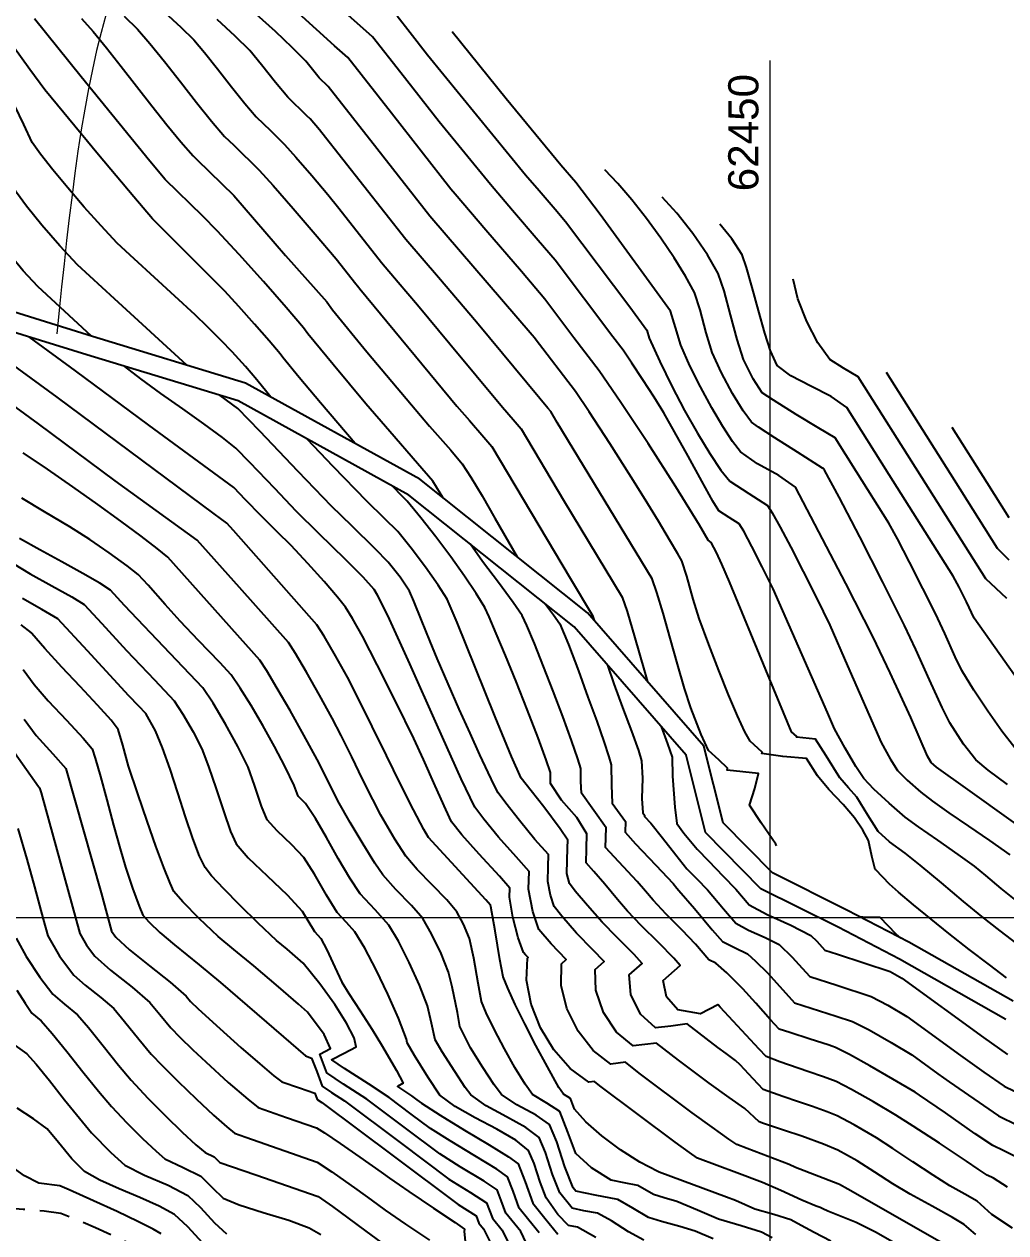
# Model space of a CAD drawing. Extents: x 62300 to 62842, y 108162 to 108784.
# Drawn here: x 62419.1 to 62459.8, y 108686.9 to 108737 of the extents above; entities that cross this region are included whole.
import ezdxf
from ezdxf.enums import TextEntityAlignment as Align

# ---------------------------------------------------------------- set-up
doc = ezdxf.new("R2010")
doc.units = 0
doc.header["$LTSCALE"] = 1.000002
doc.header["$MEASUREMENT"] = 0
doc.linetypes.add('TRATTEGGIATA2', pattern=[0.375, 0.25, -0.125])
for name, color, linetype in [('coordinate', 2, 'Continuous'), ('curve livello 1m', 2, 'Continuous'), ('curve livello 5m', 7, 'Continuous'), ('LIN018CO', 6, 'Continuous'), ('Strade', 7, 'Continuous')]:
    doc.layers.add(name, color=color, linetype=linetype)
doc.styles.add('ARIAL', font='arial.ttf')

msp = doc.modelspace()

# ---------------------------------------------------------------- linework, layer by layer
at = {"layer": 'coordinate', "linetype": 'Continuous', "lineweight": 0}
for p, q in [((62450, 108735.452), (62450, 108403.974)), ((62300, 108700), (62492.122, 108700))]:
    msp.add_line(p, q, dxfattribs=at)
at = {"layer": 'curve livello 1m', "color": 152, "linetype": 'TRATTEGGIATA2', "ltscale": 5, "flags": 128}
msp.add_lwpolyline([(62449.409, 108663.703), (62444.734, 108667.217), (62444.734, 108667.217), (62443.954, 108667.783), (62443.429, 108668.028), (62442.969, 108668.248), (62442.969, 108668.248), (62442.47, 108668.783), (62441.977, 108669.175), (62441.124, 108669.816), (62440.102, 108670.575), (62439.103, 108671.321), (62438.32, 108671.922), (62438.32, 108671.922), (62437.534, 108672.562), (62437.08, 108672.956), (62437.08, 108672.956), (62436.692, 108673.419), (62436.139, 108674.141), (62435.492, 108675.027), (62434.819, 108675.983), (62434.191, 108676.913), (62434.191, 108676.913), (62434.183, 108676.926), (62434.135, 108676.968), (62433.554, 108677.536), (62432.857, 108678.242), (62432.184, 108678.923), (62431.677, 108679.412), (62431.677, 108679.412), (62430.841, 108680.147), (62429.964, 108680.89), (62429.133, 108681.568), (62428.437, 108682.108), (62427.967, 108682.438), (62427.967, 108682.438), (62427.85, 108682.49), (62427.362, 108682.981), (62426.953, 108683.405), (62426.568, 108683.805), (62426.568, 108683.805), (62425.763, 108684.619), (62425.037, 108685.346), (62424.499, 108685.878), (62424.256, 108686.107), (62424.256, 108686.107), (62423.838, 108686.33), (62423.033, 108686.718), (62422.083, 108687.153), (62422.083, 108687.153), (62421.201, 108687.532), (62420.659, 108687.741), (62420.659, 108687.741), (62419.96, 108687.849), (62419.097, 108687.916), (62418.267, 108687.984), (62417.665, 108688.094), (62417.665, 108688.094), (62417.563, 108688.156), (62417.547, 108688.17), (62417.258, 108688.62), (62416.882, 108689.325), (62416.442, 108690.213), (62415.962, 108691.213), (62415.465, 108692.25), (62414.976, 108693.254), (62414.519, 108694.151), (62414.116, 108694.869), (62414.116, 108694.869), (62413.888, 108695.19), (62413.731, 108695.42), (62413.447, 108696.014), (62412.957, 108697.086), (62412.957, 108697.086), (62412.542, 108698.014), (62412.149, 108698.906), (62411.838, 108699.625), (62411.669, 108700.032), (62411.669, 108700.032), (62411.493, 108700.551), (62411.338, 108701.075), (62411.338, 108701.075), (62411.14, 108702.019), (62410.936, 108703.116), (62410.783, 108703.767), (62410.783, 108703.767), (62410.46, 108704.208), (62409.848, 108704.939), (62409.171, 108705.744), (62408.647, 108706.405), (62408.195, 108707.116), (62407.772, 108707.467), (62406.911, 108708.146), (62405.935, 108708.914), (62405.164, 108709.532), (62404.859, 108709.794), (62404.558, 108710.033), (62403.965, 108710.163), (62402.733, 108710.397), (62401.329, 108710.662), (62400.217, 108710.883), (62399.534, 108711.046), (62399.508, 108711.064), (62399.419, 108711.135), (62398.941, 108711.7), (62398.366, 108712.469), (62397.791, 108713.304), (62397.315, 108714.068), (62396.999, 108714.708), (62396.588, 108715.641), (62396.135, 108716.7), (62395.69, 108717.718), (62395.307, 108718.531), (62394.833, 108719.384), (62394.335, 108720.199), (62394, 108720.666), (62393.527, 108721.291), (62392.891, 108722.096), (62392.334, 108722.781), (62392.022, 108723.139), (62391.403, 108723.624), (62390.228, 108724.482), (62388.787, 108725.522), (62387.371, 108726.549), (62386.269, 108727.371), (62385.592, 108727.906), (62384.834, 108728.52), (62384.222, 108729.031), (62383.639, 108729.546), (62382.938, 108730.185), (62382.188, 108730.877), (62381.454, 108731.553), (62380.802, 108732.145), (62380.301, 108732.582), (62379.555, 108733.154), (62378.591, 108733.891), (62378.094, 108734.284), (62377.713, 108734.585), (62377.036, 108735.03), (62375.97, 108735.715), (62375.055, 108736.311), (62373.009, 108737.706), (62371.181, 108738.986), (62370.681, 108739.355), (62370.133, 108739.77), (62369.655, 108740.145), (62369.247, 108740.473), (62368.148, 108741.404), (62366.867, 108742.513), (62365.789, 108743.468)], dxfattribs=at)
at = {"layer": 'curve livello 1m', "flags": 128}
for points in [[(62432.841, 108719.602), (62431.397, 108721.289), (62431.397, 108721.289), (62430.521, 108722.336), (62429.847, 108723.161), (62429.731, 108723.313), (62429.271, 108723.856), (62428.663, 108724.549), (62428.015, 108725.272), (62427.434, 108725.903), (62424.656, 108728.702), (62424.45, 108728.904), (62423.673, 108729.809), (62422.215, 108731.548), (62420.513, 108733.599), (62419.994, 108734.239), (62419.376, 108735.076), (62418.67, 108736.054), (62418.226, 108736.644), (62416.631, 108738.13)], [(62460.24, 108698.907), (62459.533, 108699.444), (62458.771, 108700.039), (62458.771, 108700.039), (62458.016, 108700.656), (62457.099, 108701.423), (62456.226, 108702.153), (62455.602, 108702.657), (62455.602, 108702.657), (62454.946, 108703.122), (62454.479, 108703.558), (62454.057, 108704.232), (62453.603, 108704.967), (62453.603, 108704.967), (62453.251, 108705.365), (62452.897, 108705.766), (62452.897, 108705.766), (62452.332, 108706.682), (62451.884, 108707.373), (62451.884, 108707.373), (62451.108, 108707.46), (62451.112, 108707.482), (62450.901, 108707.678), (62449.827, 108710.247), (62448.325, 108713.879), (62448.325, 108713.879), (62448.008, 108714.609), (62447.788, 108715.098), (62447.788, 108715.098), (62447.571, 108715.515), (62447.44, 108715.6), (62447.085, 108716.23), (62446.105, 108717.81), (62444.958, 108719.6), (62443.838, 108721.302), (62442.94, 108722.617), (62441.889, 108723.98), (62440.682, 108725.581), (62439.717, 108726.721), (62438.239, 108728.44), (62436.975, 108729.925), (62436.802, 108730.136), (62434.345, 108733.269), (62432.527, 108735.574), (62431.977, 108736.066), (62431.232, 108736.73), (62429.898, 108737.948)], [(62460.13, 108700.747), (62459.58, 108701.2), (62458.942, 108701.735), (62458.472, 108702.118), (62458.472, 108702.118), (62457.796, 108702.606), (62456.953, 108703.187), (62456.151, 108703.742), (62455.596, 108704.151), (62455.596, 108704.151), (62454.936, 108704.719), (62454.306, 108705.309), (62453.895, 108705.743), (62453.895, 108705.743), (62453.564, 108706.235), (62453.114, 108706.999), (62452.677, 108707.804), (62452.677, 108707.804), (62452.381, 108708.481), (62450.133, 108713.592), (62449.685, 108714.506), (62449.259, 108715.341), (62448.921, 108715.973), (62448.736, 108716.276), (62448.736, 108716.276), (62448.316, 108716.547), (62447.889, 108716.822), (62447.889, 108716.822), (62447.638, 108717.224), (62447.179, 108718.048), (62446.617, 108719.076), (62446.058, 108720.092), (62445.608, 108720.877), (62445.608, 108720.877), (62445.21, 108721.518), (62444.744, 108722.246), (62444.289, 108722.937), (62443.924, 108723.471), (62443.497, 108724.025), (62441.111, 108727.188), (62440.415, 108728.012), (62439.347, 108729.254), (62438.434, 108730.326), (62436.318, 108732.914), (62434.726, 108734.944), (62433.548, 108736.438), (62431.797, 108738.007)], [(62425.867, 108722.85), (62422.868, 108725.589), (62421.337, 108726.997), (62420.61, 108727.789), (62419.867, 108728.647), (62419.228, 108729.43), (62418.812, 108729.999), (62418.46, 108730.67), (62418.059, 108731.573), (62417.649, 108732.499), (62417.272, 108733.24), (62416.892, 108733.816), (62416.415, 108734.464), (62415.984, 108734.992), (62414.958, 108735.949), (62413.095, 108737.641)], [(62421.506, 108737.198), (62421.986, 108736.653), (62422.542, 108735.976), (62423.15, 108735.209), (62423.785, 108734.394), (62424.425, 108733.574), (62425.044, 108732.79), (62425.62, 108732.086), (62426.127, 108731.503), (62426.127, 108731.503), (62426.296, 108731.34), (62427.808, 108729.864), (62429.955, 108727.381), (62431.657, 108725.462), (62431.9, 108725.141), (62433.32, 108723.405), (62435.162, 108721.202), (62435.917, 108720.329), (62436.792, 108719.324), (62437.268, 108718.767), (62437.628, 108718.218), (62438.091, 108717.443), (62438.622, 108716.522), (62439.187, 108715.534), (62439.542, 108714.916)], [(62423.273, 108737.291), (62423.829, 108736.754), (62423.829, 108736.754), (62424.343, 108736.163), (62424.95, 108735.408), (62425.607, 108734.567), (62426.269, 108733.718), (62426.893, 108732.941), (62427.433, 108732.312), (62427.433, 108732.312), (62427.81, 108731.947), (62428.862, 108730.922), (62429.443, 108730.278), (62430.266, 108729.336), (62431.182, 108728.267), (62432.042, 108727.243), (62432.042, 108727.243), (62432.86, 108726.214), (62432.926, 108726.129), (62432.982, 108726.064), (62433.032, 108726.004), (62437.045, 108721.158), (62437.562, 108720.56), (62438.162, 108719.871), (62438.489, 108719.489), (62441.729, 108714.031), (62442.663, 108712.49), (62442.729, 108712.28)], [(62424.949, 108737.448), (62425.62, 108736.835), (62426.152, 108736.309), (62426.152, 108736.309), (62426.604, 108735.784), (62427.143, 108735.106), (62427.715, 108734.371), (62428.265, 108733.677), (62428.739, 108733.121), (62428.739, 108733.121), (62429.325, 108732.554), (62429.915, 108731.979), (62430.385, 108731.455), (62431.046, 108730.691), (62431.7, 108729.915), (62431.7, 108729.915), (62432.159, 108729.337), (62433.928, 108727.091), (62434.616, 108726.287), (62435.422, 108725.349), (62435.422, 108725.349), (62436.756, 108723.737), (62438.927, 108721.114), (62439.376, 108720.597), (62439.709, 108720.211), (62441.463, 108717.257), (62443.893, 108713.246), (62444.091, 108712.653), (62444.415, 108711.56), (62444.802, 108710.228), (62444.942, 108709.748)], [(62434.569, 108737.301), (62435.107, 108736.619), (62435.835, 108735.692), (62435.835, 108735.692), (62439.892, 108730.728), (62439.892, 108730.728), (62440.455, 108730.068), (62441.112, 108729.303), (62441.541, 108728.796), (62441.541, 108728.796), (62444.207, 108725.26), (62444.908, 108724.301), (62445.008, 108723.962), (62445.441, 108722.996), (62445.936, 108721.984), (62446.466, 108720.977), (62447, 108720.028), (62447.509, 108719.188), (62447.965, 108718.509), (62448.338, 108718.043), (62449.125, 108717.538), (62449.9, 108717.036), (62450.091, 108716.743), (62450.425, 108716.146), (62450.866, 108715.313), (62451.379, 108714.313), (62451.928, 108713.215), (62452.477, 108712.087), (62453.217, 108710.406), (62454.602, 108707.238), (62454.978, 108706.558), (62455.288, 108706.077), (62455.688, 108705.671), (62456.246, 108705.18), (62456.734, 108704.809), (62457.415, 108704.325), (62458.222, 108703.767), (62459.086, 108703.173), (62459.94, 108702.584)], [(62421.922, 108724.052), (62419.695, 108726.1), (62419.098, 108726.757), (62418.527, 108727.436), (62418.154, 108727.932), (62417.807, 108728.562), (62417.416, 108729.398), (62417, 108730.344), (62416.579, 108731.306), (62416.17, 108732.189), (62415.794, 108732.9), (62415.349, 108733.552), (62414.863, 108734.166), (62414.121, 108734.858), (62412.774, 108736.082), (62411.614, 108737.147)], [(62429.349, 108721.53), (62429.122, 108721.802), (62428.82, 108722.171), (62428.768, 108722.239), (62428.29, 108722.793), (62427.74, 108723.399), (62427.285, 108723.87), (62426.721, 108724.438), (62426.218, 108724.932), (62423.681, 108727.249), (62422.979, 108727.894), (62422.315, 108728.608), (62421.618, 108729.391), (62420.936, 108730.187), (62420.318, 108730.936), (62419.813, 108731.582), (62419.47, 108732.065), (62419.117, 108732.801), (62418.75, 108733.581), (62418.265, 108734.316), (62417.656, 108735.144), (62417.105, 108735.818), (62415.794, 108737.039)], [(62450.274, 108702.958), (62450.247, 108703.029), (62450.247, 108703.029), (62449.637, 108703.91), (62449.162, 108704.64), (62449.162, 108704.64), (62449.375, 108705.337), (62449.532, 108705.948), (62449.532, 108705.948), (62448.887, 108706.021), (62448.235, 108706.093), (62448.235, 108706.093), (62448.25, 108706.175), (62447.892, 108706.519), (62447.457, 108706.909), (62447.457, 108706.909), (62447.15, 108707.572), (62446.726, 108708.669), (62446.726, 108708.669), (62446.467, 108709.469), (62446.175, 108710.472), (62445.871, 108711.552), (62445.579, 108712.585), (62445.322, 108713.443), (62445.123, 108714.002), (62445.123, 108714.002), (62441.197, 108720.482), (62440.929, 108720.933), (62440.81, 108721.071), (62440.479, 108721.471), (62437.861, 108724.633), (62436.281, 108726.474), (62434.93, 108728.052), (62431.458, 108732.46), (62431.358, 108732.586), (62430.969, 108733.036), (62430.84, 108733.162), (62430.045, 108733.93), (62429.538, 108734.543), (62428.964, 108735.279), (62428.475, 108735.865), (62427.874, 108736.465), (62427.124, 108737.157)], [(62461.686, 108702.8), (62458.193, 108705.293), (62456.897, 108706.209), (62456.681, 108706.411), (62456.526, 108706.673), (62456.221, 108707.367), (62455.829, 108708.267), (62455.829, 108708.267), (62454.982, 108710.114), (62454.282, 108711.596), (62454.282, 108711.596), (62453.14, 108713.811), (62451.065, 108717.797), (62450.378, 108718.287), (62449.489, 108718.77), (62448.788, 108719.265), (62448.788, 108719.265), (62448.457, 108719.686), (62448.048, 108720.314), (62447.594, 108721.087), (62447.13, 108721.945), (62446.691, 108722.826), (62446.31, 108723.669), (62446.31, 108723.669), (62446.097, 108724.403), (62445.893, 108725.079), (62442.972, 108729.075), (62441.97, 108730.403), (62441.351, 108731.129), (62439.089, 108733.874), (62436.849, 108736.637)], [(62460.142, 108707.009), (62459.608, 108707.705), (62459.023, 108708.53), (62458.449, 108709.395), (62457.948, 108710.211), (62457.948, 108710.211), (62457.674, 108710.784), (62457.238, 108711.742), (62456.854, 108712.566), (62456.854, 108712.566), (62456.333, 108713.612), (62455.777, 108714.702), (62455.278, 108715.659), (62454.924, 108716.309), (62454.924, 108716.309), (62453.585, 108718.428), (62452.698, 108719.834), (62452.027, 108720.241), (62451.088, 108720.805), (62451.088, 108720.805), (62450.15, 108721.4), (62449.686, 108721.709), (62449.686, 108721.709), (62449.314, 108722.277), (62448.913, 108723.083), (62448.913, 108723.083), (62448.643, 108723.907), (62448.376, 108724.932), (62448.115, 108725.921), (62447.864, 108726.636), (62447.417, 108727.409), (62446.809, 108728.294), (62446.151, 108729.141), (62445.549, 108729.802)], [(62460.356, 108709.696), (62458.452, 108712.378), (62458.14, 108713.051), (62457.832, 108713.661), (62457.588, 108714.121), (62454.937, 108718.316), (62453.18, 108721.1), (62452.54, 108721.547), (62451.697, 108721.983), (62450.875, 108722.412), (62450.297, 108722.839), (62450.022, 108723.444), (62449.786, 108724.178), (62449.529, 108725.105), (62449.273, 108726.062), (62449.039, 108726.886), (62448.849, 108727.414), (62448.427, 108728.077), (62447.924, 108728.679)], [(62459.814, 108713.197), (62459.371, 108713.606), (62458.943, 108714.004), (62456.289, 108718.204), (62453.662, 108722.366), (62453.054, 108722.728), (62452.48, 108723.079), (62451.991, 108723.768), (62451.528, 108724.657), (62451.162, 108725.59), (62450.963, 108726.411)], [(62452.521, 108686.601), (62451.832, 108686.953), (62451.832, 108686.953), (62451.291, 108687.254), (62450.866, 108687.487), (62450.866, 108687.487), (62450.161, 108687.7), (62449.379, 108687.931), (62449.379, 108687.931), (62448.581, 108688.283), (62448.202, 108688.428), (62445.424, 108689.458), (62445.386, 108689.475), (62445.376, 108689.478), (62445.37, 108689.481), (62445.359, 108689.483), (62444.62, 108689.871), (62443.823, 108690.385), (62443.051, 108690.962), (62442.387, 108691.542), (62441.912, 108692.062), (62441.912, 108692.062), (62441.746, 108692.503), (62441.459, 108692.683), (62441.272, 108692.965), (62440.797, 108693.808), (62440.314, 108694.704), (62439.857, 108695.589), (62439.459, 108696.399), (62439.149, 108697.07), (62438.962, 108697.54), (62438.962, 108697.54), (62438.822, 108698.259), (62438.63, 108699.435), (62438.449, 108700.446), (62438.449, 108700.446), (62438.435, 108700.502), (62438.435, 108700.509), (62438.244, 108700.722), (62435.869, 108703.31), (62435.675, 108703.63), (62435.246, 108704.448), (62434.717, 108705.507), (62434.134, 108706.695), (62433.542, 108707.903), (62432.986, 108709.019), (62432.512, 108709.934), (62432.512, 108709.934), (62432.018, 108710.826), (62431.552, 108711.631), (62431.254, 108712.108), (62431.254, 108712.108), (62427.793, 108716.011), (62427.521, 108716.313), (62426.996, 108716.693), (62420.494, 108721.517), (62417.461, 108723.73)], [(62457.51, 108686.316), (62453.222, 108688.754), (62452.889, 108688.949), (62452.813, 108688.978), (62451.065, 108689.654), (62450.798, 108689.771), (62449.059, 108690.441), (62448.636, 108690.598), (62448.298, 108690.827), (62447.609, 108691.316), (62446.778, 108691.918), (62446.778, 108691.918), (62444.597, 108693.559), (62444.021, 108694.003), (62443.424, 108693.928), (62442.687, 108694.495), (62442.064, 108695.293), (62441.603, 108696.222), (62441.356, 108697.183), (62441.37, 108698.077), (62441.37, 108698.077), (62441.571, 108698.255), (62440.946, 108698.9), (62440.437, 108699.501), (62440.192, 108700.24), (62440.016, 108701.161), (62440.016, 108701.161), (62440.037, 108701.899), (62439.505, 108702.498), (62438.764, 108703.316), (62438.764, 108703.316), (62438.158, 108704.06), (62437.789, 108704.553), (62437.789, 108704.553), (62437.225, 108705.733), (62436.221, 108707.974), (62435.1, 108710.487), (62434.184, 108712.483), (62434.184, 108712.483), (62433.759, 108713.33), (62433.619, 108713.572), (62433.169, 108714.08), (62432.435, 108714.812), (62431.337, 108715.885), (62430.399, 108716.813), (62430.399, 108716.813), (62429.507, 108717.739), (62428.481, 108718.816), (62427.891, 108719.42), (62427.341, 108719.858), (62426.578, 108720.415), (62425.698, 108721.04), (62424.794, 108721.68), (62423.961, 108722.283), (62423.295, 108722.797)], [(62459.911, 108714.78), (62459.425, 108715.268), (62457.641, 108718.092), (62454.828, 108722.549)], [(62450.095, 108686.737), (62449.648, 108686.977), (62449.648, 108686.977), (62448.81, 108687.231), (62447.87, 108687.509), (62447.87, 108687.509), (62447.006, 108687.879), (62446.149, 108688.246), (62446.149, 108688.246), (62445.631, 108688.396), (62445.177, 108688.531), (62445.177, 108688.531), (62444.535, 108688.905), (62443.97, 108689.016), (62443.436, 108689.125), (62443.436, 108689.125), (62442.612, 108689.631), (62441.965, 108690.226), (62441.965, 108690.226), (62441.638, 108691.108), (62441.313, 108691.964), (62441.313, 108691.964), (62440.772, 108692.309), (62440.178, 108692.673), (62440.178, 108692.673), (62439.872, 108693.095), (62439.444, 108693.784), (62439.444, 108693.784), (62439.016, 108694.553), (62438.6, 108695.35), (62438.262, 108696.046), (62438.066, 108696.514), (62438.066, 108696.514), (62437.927, 108697.282), (62437.75, 108698.304), (62437.75, 108698.304), (62437.568, 108699.13), (62437.319, 108699.716), (62437.041, 108700.227), (62437.041, 108700.227), (62436.627, 108700.72), (62436.027, 108701.34), (62435.405, 108701.98), (62434.926, 108702.532), (62434.926, 108702.532), (62434.478, 108703.231), (62433.9, 108704.226), (62433.9, 108704.226), (62433.563, 108704.871), (62433.144, 108705.716), (62432.692, 108706.64), (62432.257, 108707.52), (62431.888, 108708.235), (62431.888, 108708.235), (62431.357, 108709.2), (62430.82, 108710.143), (62430.364, 108710.917), (62430.071, 108711.376), (62430.071, 108711.376), (62428.054, 108713.651), (62426.3, 108715.606), (62422.906, 108718.061), (62419.723, 108720.422), (62418.238, 108721.505)], [(62458.525, 108686.874), (62458.043, 108687.287), (62458.043, 108687.287), (62457.554, 108687.58), (62456.722, 108688.044), (62455.812, 108688.549), (62455.086, 108688.968), (62455.086, 108688.968), (62454.342, 108689.451), (62453.608, 108689.928), (62453.608, 108689.928), (62452.818, 108690.373), (62452.216, 108690.615), (62451.32, 108690.948), (62451.32, 108690.948), (62450.566, 108691.197), (62449.736, 108691.471), (62449.736, 108691.471), (62449.555, 108691.536), (62448.96, 108692.089), (62448.312, 108692.551), (62447.482, 108693.139), (62447.482, 108693.139), (62446.225, 108694.085), (62445.302, 108694.797), (62444.346, 108694.677), (62443.654, 108695.249), (62443.113, 108696.066), (62442.796, 108696.982), (62442.776, 108697.846), (62442.776, 108697.846), (62443.144, 108698.172), (62442.677, 108698.661), (62442.001, 108699.352), (62442.001, 108699.352), (62441.393, 108700.046), (62441.07, 108700.451), (62441.07, 108700.451), (62440.916, 108700.914), (62440.806, 108701.49), (62440.806, 108701.49), (62440.83, 108702.092), (62440.838, 108702.594), (62440.838, 108702.594), (62440.277, 108703.218), (62439.632, 108704.002), (62439.067, 108704.719), (62438.75, 108705.154), (62438.75, 108705.154), (62438.597, 108705.447), (62438.338, 108705.988), (62437.995, 108706.728), (62437.59, 108707.619), (62437.145, 108708.613), (62436.682, 108709.66), (62436.224, 108710.712), (62436.224, 108710.712), (62435.934, 108711.414), (62435.579, 108712.299), (62435.261, 108713.087), (62435.083, 108713.501), (62435.083, 108713.501), (62434.7, 108714.071), (62434.208, 108714.7), (62434.208, 108714.7), (62433.661, 108715.247), (62432.692, 108716.193), (62431.86, 108717.016), (62431.86, 108717.016), (62430.476, 108718.453), (62428.886, 108720.123), (62427.972, 108721.058), (62427.972, 108721.058), (62427.241, 108721.595)], [(62460.041, 108687.141), (62459.192, 108687.709), (62458.575, 108688.257), (62458.075, 108688.544), (62457.455, 108688.894), (62457.455, 108688.894), (62456.757, 108689.338), (62455.923, 108689.89), (62455.093, 108690.438), (62454.41, 108690.872), (62454.41, 108690.872), (62453.485, 108691.411), (62452.785, 108691.787), (62452.785, 108691.787), (62452.377, 108691.952), (62451.77, 108692.177), (62451.77, 108692.177), (62451.191, 108692.368), (62450.542, 108692.583), (62450.542, 108692.583), (62449.721, 108692.876), (62449.309, 108693.316), (62448.771, 108693.902), (62448.771, 108693.902), (62448.576, 108694.083), (62448.185, 108694.361), (62447.853, 108694.611), (62446.584, 108695.591), (62445.896, 108695.495), (62445.267, 108695.425), (62445.267, 108695.425), (62444.651, 108695.995), (62444.249, 108696.806), (62444.183, 108697.615), (62444.183, 108697.615), (62444.717, 108698.089), (62444.377, 108698.459), (62443.666, 108699.174), (62443.057, 108699.804), (62443.057, 108699.804), (62442.446, 108700.493), (62441.944, 108701.085), (62441.703, 108701.402), (62441.703, 108701.402), (62441.597, 108701.819), (62441.627, 108702.874), (62441.637, 108703.195), (62441.314, 108703.665), (62440.642, 108704.576), (62440.642, 108704.576), (62440.115, 108705.241), (62439.712, 108705.755), (62439.712, 108705.755), (62439.304, 108706.654), (62438.626, 108708.293), (62437.798, 108710.357), (62437.056, 108712.196), (62436.639, 108713.162), (62436.639, 108713.162), (62436.272, 108713.745), (62435.746, 108714.493), (62435.156, 108715.275), (62434.598, 108715.959), (62434.598, 108715.959), (62434.047, 108716.505), (62433.32, 108717.219), (62433.32, 108717.219), (62431.921, 108718.657), (62430.851, 108719.787)], [(62447.659, 108686.698), (62446.912, 108687.018), (62446.268, 108687.211), (62445.51, 108687.417), (62444.977, 108687.585), (62444.977, 108687.585), (62444.322, 108687.97), (62443.701, 108688.33), (62443.701, 108688.33), (62442.771, 108688.505), (62441.965, 108688.676), (62441.965, 108688.676), (62441.862, 108688.805), (62441.518, 108689.675), (62441.189, 108690.718), (62440.879, 108691.424), (62440.879, 108691.424), (62440.324, 108691.819), (62439.533, 108692.239), (62438.897, 108692.663), (62438.897, 108692.663), (62438.588, 108693.067), (62438.114, 108693.786), (62437.616, 108694.603), (62437.616, 108694.603), (62437.169, 108695.488), (62437.067, 108696.069), (62436.846, 108697.123), (62436.699, 108697.738), (62436.699, 108697.738), (62436.391, 108698.503), (62435.997, 108699.323), (62435.635, 108699.952), (62435.635, 108699.952), (62435.165, 108700.493), (62434.513, 108701.159), (62433.982, 108701.753), (62433.982, 108701.753), (62433.649, 108702.248), (62433.171, 108703.021), (62432.633, 108703.927), (62432.124, 108704.823), (62432.124, 108704.823), (62431.705, 108705.656), (62431.264, 108706.537), (62431.264, 108706.537), (62430.713, 108707.542), (62430.143, 108708.553), (62429.611, 108709.473), (62429.174, 108710.203), (62428.889, 108710.644), (62428.889, 108710.644), (62428.315, 108711.29), (62425.078, 108714.898), (62424.642, 108715.26), (62423.979, 108715.77), (62423.141, 108716.391), (62422.182, 108717.085), (62421.153, 108717.814), (62420.107, 108718.54), (62419.096, 108719.225)], [(62459.831, 108688.831), (62459.254, 108689.201), (62458.992, 108689.329), (62458.622, 108689.582), (62458.14, 108689.914), (62458.14, 108689.914), (62457.02, 108690.655), (62455.936, 108691.359), (62455.213, 108691.816), (62455.213, 108691.816), (62454.286, 108692.362), (62453.375, 108692.875), (62452.751, 108693.202), (62452.751, 108693.202), (62452.22, 108693.406), (62451.577, 108693.618), (62450.417, 108694.025), (62449.848, 108694.238), (62449.848, 108694.238), (62449.56, 108694.549), (62447.95, 108696.287), (62447.863, 108696.383), (62447.846, 108696.399), (62447.85, 108696.382), (62447.126, 108696.014), (62446.189, 108696.174), (62446.189, 108696.174), (62445.718, 108696.705), (62445.59, 108697.384), (62445.59, 108697.384), (62446.29, 108698.006), (62446.025, 108698.305), (62445.399, 108698.939), (62444.674, 108699.669), (62444.112, 108700.255), (62444.112, 108700.255), (62443.696, 108700.741), (62443.171, 108701.369), (62442.717, 108701.901), (62442.717, 108701.901), (62442.392, 108702.25), (62442.408, 108702.841), (62442.431, 108703.452), (62442.431, 108703.452), (62442.005, 108704.127), (62441.369, 108704.854), (62440.925, 108705.542), (62440.925, 108705.542), (62440.914, 108705.998), (62440.742, 108706.517), (62440.404, 108707.429), (62440.404, 108707.429), (62439.953, 108708.595), (62439.494, 108709.753), (62439.058, 108710.83), (62438.676, 108711.751), (62438.378, 108712.44), (62438.196, 108712.823), (62438.196, 108712.823), (62437.847, 108713.395), (62437.364, 108714.112), (62436.792, 108714.915), (62436.176, 108715.74), (62435.56, 108716.529), (62434.988, 108717.219), (62434.988, 108717.219), (62434.781, 108717.423), (62434.382, 108717.838)], [(62444.778, 108686.639), (62444.153, 108686.988), (62443.445, 108687.439), (62442.866, 108687.754), (62442.866, 108687.754), (62442.303, 108687.86), (62441.814, 108687.964), (62441.814, 108687.964), (62441.304, 108688.597), (62441.003, 108689.357), (62440.716, 108690.268), (62440.445, 108690.885), (62439.905, 108691.303), (62439.096, 108691.746), (62438.255, 108692.201), (62437.617, 108692.653), (62437.617, 108692.653), (62437.395, 108692.964), (62436.958, 108693.626), (62436.437, 108694.439), (62436.437, 108694.439), (62436.142, 108694.931), (62435.989, 108695.615), (62435.831, 108696.345), (62435.831, 108696.345), (62435.501, 108697.187), (62435.075, 108698.127), (62434.626, 108699.01), (62434.229, 108699.678), (62434.229, 108699.678), (62433.658, 108700.305), (62433.039, 108700.975), (62433.039, 108700.975), (62432.611, 108701.623), (62432.138, 108702.437), (62431.654, 108703.3), (62431.191, 108704.095), (62430.781, 108704.705), (62430.781, 108704.705), (62430.473, 108705.018), (62430.314, 108705.459), (62429.94, 108706.225), (62429.494, 108707.074), (62429.012, 108707.943), (62428.529, 108708.768), (62428.082, 108709.485), (62427.707, 108710.031), (62427.233, 108710.54), (62426.354, 108711.453), (62425.598, 108712.249), (62424.976, 108712.941), (62424.262, 108713.746), (62423.857, 108714.19), (62423.4, 108714.548), (62422.658, 108715.085), (62421.852, 108715.64), (62421.027, 108716.156), (62419.981, 108716.78), (62419.044, 108717.343)], [(62418.674, 108714.639), (62419.386, 108714.218), (62420.282, 108713.723), (62421.11, 108713.263), (62421.614, 108712.947), (62421.614, 108712.947), (62422.347, 108712.154), (62423.377, 108711.035), (62423.377, 108711.035), (62424.526, 108709.83), (62425.347, 108708.963), (62425.347, 108708.963), (62425.706, 108708.411), (62426.128, 108707.672), (62426.486, 108706.966), (62426.486, 108706.966), (62426.771, 108706.242), (62427.082, 108705.322), (62427.393, 108704.372), (62427.676, 108703.557), (62427.904, 108703.045), (62427.904, 108703.045), (62428.405, 108702.469), (62429.188, 108701.719), (62430.016, 108700.934), (62430.647, 108700.253), (62430.647, 108700.253), (62431.151, 108699.419), (62431.418, 108699.129), (62431.659, 108698.654), (62431.988, 108697.935), (62432.285, 108697.324), (62432.285, 108697.324), (62432.577, 108696.847), (62433.038, 108696.126), (62433.534, 108695.354), (62433.927, 108694.724), (62433.927, 108694.724), (62434.55, 108693.658), (62434.825, 108693.142), (62434.825, 108693.142), (62434.591, 108692.995), (62435.167, 108692.615), (62435.387, 108692.45), (62435.58, 108692.306), (62436.352, 108691.81), (62437.357, 108691.2), (62438.375, 108690.586), (62439.188, 108690.084), (62439.577, 108689.807), (62439.577, 108689.807), (62439.87, 108689.051), (62440.187, 108688.18), (62440.187, 108688.18), (62440.687, 108687.556), (62441.227, 108686.892)], [(62440.457, 108686.945), (62440.027, 108687.474), (62439.629, 108687.972), (62439.377, 108688.665), (62439.143, 108689.268), (62438.696, 108689.576), (62437.789, 108690.128), (62436.764, 108690.747), (62435.959, 108691.259), (62435.155, 108691.86), (62434.24, 108692.545), (62433.385, 108693.11), (62432.39, 108693.749), (62431.87, 108694.107), (62431.866, 108694.117), (62432.376, 108694.383), (62432.87, 108694.646), (62432.793, 108695.009), (62432.483, 108695.62), (62431.993, 108696.396), (62431.376, 108697.254), (62430.683, 108698.109), (62430.022, 108698.68), (62429.584, 108699.04), (62428.814, 108699.763), (62428.062, 108700.498), (62427.398, 108701.174), (62426.894, 108701.718), (62426.62, 108702.058), (62426.394, 108702.531), (62426.122, 108703.262), (62425.819, 108704.163), (62425.498, 108705.147), (62425.174, 108706.126), (62424.86, 108707.013), (62424.572, 108707.72), (62424.167, 108708.429), (62423.875, 108708.737), (62423.467, 108709.165), (62421.75, 108711.032), (62420.526, 108712.355), (62419.865, 108712.741), (62419.066, 108713.196)], [(62440.718, 108712.956), (62440.718, 108712.956), (62441.04, 108712.518), (62441.31, 108712.145), (62441.659, 108711.292), (62442.073, 108710.197), (62442.472, 108709.116), (62442.833, 108708.118), (62443.129, 108707.273), (62443.338, 108706.648), (62443.433, 108706.314), (62443.445, 108705.474), (62443.471, 108704.728), (62444.02, 108703.966), (62444.006, 108703.528), (62444.436, 108703.042), (62445.277, 108702.165), (62445.995, 108701.394), (62446.149, 108701.201), (62446.236, 108701.11), (62446.877, 108700.36), (62447.607, 108699.483), (62448.034, 108698.999), (62448.537, 108698.747), (62449.072, 108698.485), (62449.406, 108698.188), (62449.902, 108697.701), (62450.535, 108696.994), (62451.019, 108696.465), (62452.741, 108695.912), (62453.417, 108695.688), (62454.107, 108695.339), (62455.017, 108694.827), (62455.875, 108694.306), (62456.951, 108693.525), (62457.418, 108693.195), (62459.463, 108691.789), (62460.247, 108691.407)], [(62440.04, 108686.264), (62439.688, 108686.999), (62439.071, 108687.764), (62438.883, 108688.28), (62438.709, 108688.729), (62438.177, 108689.081), (62437.186, 108689.679), (62436.338, 108690.211), (62434.924, 108691.27), (62433.313, 108692.476), (62432.359, 108693.099), (62431.666, 108693.561), (62431.376, 108694.337), (62431.814, 108694.567), (62431.547, 108695.155), (62430.86, 108696.078), (62430.486, 108696.413), (62429.664, 108697.122), (62428.64, 108697.992), (62427.815, 108698.671), (62427.17, 108699.204), (62426.379, 108699.956), (62425.7, 108700.648), (62425.336, 108701.071), (62425.174, 108701.415), (62424.917, 108702.063), (62424.591, 108702.943), (62424.222, 108703.984), (62423.836, 108705.113), (62423.459, 108706.258), (62423.219, 108707.121), (62423.03, 108707.773), (62422.731, 108708.161), (62422.171, 108708.784), (62421.456, 108709.547), (62420.694, 108710.357), (62419.991, 108711.12), (62419.454, 108711.744), (62419.437, 108711.767), (62419.017, 108712.099)], [(62416.164, 108710.432), (62419.726, 108705.408), (62419.776, 108705.353), (62419.834, 108705.146), (62421.437, 108699.334), (62421.716, 108698.85), (62422.056, 108698.391), (62422.056, 108698.391), (62422.704, 108697.819), (62423.602, 108697.114), (62424.343, 108696.479), (62424.343, 108696.479), (62424.755, 108695.98), (62425.207, 108695.427), (62425.207, 108695.427), (62425.578, 108695.046), (62426.113, 108694.523), (62426.651, 108694.015), (62426.651, 108694.015), (62427.584, 108693.171), (62428.386, 108692.473), (62428.816, 108692.13), (62428.816, 108692.13), (62429.987, 108691.722), (62431.23, 108691.289), (62431.566, 108691.078), (62432.209, 108690.644), (62433.035, 108690.073), (62433.916, 108689.452), (62433.916, 108689.452), (62434.251, 108689.203), (62435.057, 108688.653), (62436.084, 108687.967), (62436.973, 108687.372), (62437.362, 108687.091), (62437.362, 108687.091), (62437.346, 108687.001), (62437.451, 108685.916)], [(62419.093, 108710.262), (62419.545, 108709.632), (62419.545, 108709.632), (62420.132, 108708.965), (62420.889, 108708.157), (62421.574, 108707.42), (62421.945, 108706.966), (62421.945, 108706.966), (62422.079, 108706.583), (62422.292, 108705.833), (62422.554, 108704.862), (62422.835, 108703.815), (62423.104, 108702.839), (62423.33, 108702.078), (62423.33, 108702.078), (62423.624, 108701.204), (62423.891, 108700.466), (62424.051, 108700.085), (62424.051, 108700.085), (62424.312, 108699.797), (62424.756, 108699.367), (62424.756, 108699.367), (62425.36, 108698.863), (62426.38, 108698.029), (62427.258, 108697.305), (62427.258, 108697.305), (62429.873, 108695.049), (62430.775, 108694.265), (62431.028, 108694.176), (62431.244, 108693.617), (62431.463, 108693.015), (62431.463, 108693.015), (62431.851, 108692.756), (62432.387, 108692.406), (62432.387, 108692.406), (62434.693, 108690.679), (62436.717, 108689.164), (62437.613, 108688.61), (62438.275, 108688.19), (62438.275, 108688.19), (62438.513, 108687.555), (62438.918, 108687.053), (62439.241, 108686.411)], [(62443.281, 108710.433), (62443.548, 108709.665), (62443.904, 108708.689), (62444.267, 108707.701), (62444.557, 108706.897), (62444.692, 108706.472), (62444.722, 108705.757), (62444.698, 108704.922), (62444.744, 108704.321), (62444.814, 108704.223), (62444.813, 108704.166), (62445.069, 108703.891), (62445.553, 108703.293), (62446.109, 108702.581), (62446.57, 108702.014), (62446.976, 108701.591), (62447.415, 108701.136), (62448.08, 108700.349), (62448.588, 108699.758), (62449.112, 108699.474), (62449.807, 108699.17), (62450.381, 108698.87), (62450.922, 108698.359), (62451.334, 108697.899), (62451.649, 108697.555), (62452.77, 108697.195), (62454.198, 108696.721), (62454.878, 108696.365), (62455.671, 108695.893), (62457.895, 108694.278), (62458.861, 108693.595), (62459.699, 108693.019), (62460.961, 108692.406)], [(62445.502, 108707.893), (62445.502, 108707.893), (62445.76, 108707.176), (62445.952, 108706.63), (62445.971, 108705.838), (62446.065, 108704.563), (62446.15, 108703.878), (62446.439, 108703.484), (62446.991, 108702.827), (62447.455, 108702.336), (62448.073, 108701.707), (62448.594, 108701.162), (62449.143, 108700.517), (62449.887, 108700.114), (62450.875, 108699.681), (62451.69, 108699.255), (62451.941, 108699.018), (62452.279, 108698.644), (62452.799, 108698.477), (62454.979, 108697.754), (62455.466, 108697.48), (62458.84, 108695.03), (62459.841, 108694.322)], [(62418.873, 108703.681), (62419.244, 108702.413), (62419.244, 108702.413), (62419.562, 108701.26), (62419.923, 108699.93), (62420.12, 108699.236), (62420.12, 108699.236), (62420.602, 108698.399), (62421.188, 108697.607), (62421.188, 108697.607), (62421.657, 108697.194), (62422.306, 108696.684), (62422.841, 108696.225), (62422.841, 108696.225), (62423.291, 108695.694), (62423.874, 108694.959), (62424.387, 108694.342), (62424.387, 108694.342), (62424.846, 108693.866), (62425.511, 108693.208), (62426.26, 108692.485), (62426.972, 108691.815), (62426.972, 108691.815), (62427.517, 108691.327), (62427.836, 108691.063), (62427.836, 108691.063), (62428.304, 108690.9), (62431.269, 108689.866), (62431.866, 108689.473), (62432.907, 108688.745), (62432.907, 108688.745), (62433.495, 108688.309), (62434.073, 108687.88), (62434.073, 108687.88), (62434.924, 108687.302), (62435.908, 108686.645)], [(62455.424, 108699.136), (62455.225, 108699.306), (62455.225, 108699.306), (62454.568, 108699.997), (62453.851, 108700.01), (62453.742, 108700.013)], [(62418.803, 108699.138), (62419.215, 108698.381), (62419.777, 108697.524), (62420.32, 108696.823), (62420.32, 108696.823), (62420.807, 108696.413), (62421.34, 108695.971), (62421.34, 108695.971), (62421.797, 108695.443), (62422.402, 108694.684), (62423.033, 108693.89), (62423.567, 108693.257), (62423.567, 108693.257), (62424.26, 108692.521), (62424.986, 108691.782), (62425.671, 108691.112), (62426.243, 108690.583), (62426.628, 108690.266), (62426.628, 108690.266), (62427.001, 108690.086), (62427.231, 108689.858), (62428.727, 108689.343), (62431.307, 108688.444), (62431.898, 108688.039), (62432.533, 108687.571), (62433.274, 108687.014), (62433.895, 108686.557)], [(62418.833, 108696.985), (62419.177, 108696.455), (62419.453, 108696.039), (62419.838, 108695.717), (62420.296, 108695.198), (62420.897, 108694.452), (62421.561, 108693.612), (62422.205, 108692.808), (62422.748, 108692.172), (62423.38, 108691.504), (62424.03, 108690.853), (62424.592, 108690.32), (62424.963, 108690.007), (62425.71, 108689.648), (62426.452, 108689.291), (62426.921, 108688.82), (62427.367, 108688.379), (62428.027, 108688.106), (62429.028, 108687.794), (62430.091, 108687.468), (62430.936, 108687.152), (62431.411, 108686.881)], [(62426.524, 108686.523), (62425.909, 108687.196), (62425.354, 108687.699), (62425.354, 108687.699), (62424.726, 108688.056), (62423.928, 108688.413), (62423.072, 108688.771), (62422.27, 108689.129), (62421.635, 108689.488), (62421.635, 108689.488), (62421.109, 108690.003), (62420.557, 108690.68), (62420.08, 108691.256), (62420.08, 108691.256), (62419.524, 108691.666), (62418.846, 108692.105)], [(62424.805, 108686.903), (62424.471, 108687.091), (62423.833, 108687.412), (62422.982, 108687.822), (62422.008, 108688.276), (62421.004, 108688.732), (62421.004, 108688.732), (62420.615, 108688.893), (62419.736, 108688.996), (62419.147, 108689.309), (62418.495, 108689.773)]]:
    msp.add_lwpolyline(points, dxfattribs=at)
at = {"layer": 'curve livello 5m', "flags": 128}
for points in [[(62436.463, 108717.37), (62436.36, 108717.548), (62436.048, 108718.045), (62435.422, 108718.778), (62434.271, 108720.098), (62433.279, 108721.245), (62431.92, 108722.871), (62430.873, 108724.151), (62430.694, 108724.388), (62429.98, 108725.23), (62429.036, 108726.306), (62428.03, 108727.428), (62427.129, 108728.408), (62426.528, 108729.013), (62424.972, 108730.535), (62424.335, 108731.295), (62421.489, 108734.775), (62419.558, 108737.182)], [(62459.792, 108697.502), (62459.088, 108698.03), (62458.251, 108698.673), (62457.411, 108699.331), (62456.673, 108699.923), (62455.94, 108700.523), (62455.326, 108701.036), (62454.948, 108701.366), (62454.38, 108701.964), (62454.361, 108701.976), (62454.223, 108702.532), (62454.078, 108703.186), (62453.844, 108703.606), (62453.5, 108704.115), (62453.029, 108704.665), (62452.444, 108705.295), (62451.967, 108705.85), (62451.513, 108706.57), (62450.532, 108706.662), (62449.671, 108706.777), (62449.681, 108706.829), (62449.179, 108707.293), (62448.97, 108707.674), (62448.665, 108708.334), (62448.293, 108709.203), (62447.885, 108710.211), (62447.468, 108711.287), (62447.073, 108712.362), (62446.826, 108713.172), (62446.558, 108714.121), (62446.353, 108714.758), (62446.193, 108715.048), (62445.853, 108715.622), (62445.384, 108716.396), (62444.837, 108717.287), (62444.261, 108718.212), (62443.376, 108719.604), (62442.523, 108720.919), (62441.956, 108721.763), (62440.281, 108723.936), (62440.252, 108723.974), (62440.155, 108724.088), (62435.932, 108729.013), (62433.729, 108731.81), (62431.718, 108734.385), (62431.351, 108734.74), (62430.799, 108735.42), (62430.229, 108735.996), (62429.535, 108736.649), (62428.754, 108737.355)], [(62459.84, 108705.493), (62459.033, 108706.091), (62458.528, 108706.517), (62458.012, 108707.171), (62457.444, 108708.044), (62457.132, 108708.684), (62456.612, 108709.821), (62456.038, 108711.079), (62455.568, 108712.081), (62454.675, 108713.875), (62453.723, 108715.742), (62452.866, 108717.384), (62452.259, 108718.498), (62452.233, 108718.54), (62452.216, 108718.567), (62452.184, 108718.586), (62451.142, 108719.242), (62450.211, 108719.837), (62449.53, 108720.282), (62449.237, 108720.487), (62448.891, 108720.955), (62448.454, 108721.682), (62448.002, 108722.534), (62447.612, 108723.376), (62447.36, 108724.183), (62447.114, 108725.141), (62446.879, 108725.857), (62446.511, 108726.529), (62446.036, 108727.293), (62445.485, 108728.103), (62444.891, 108728.915), (62444.286, 108729.686), (62443.703, 108730.37), (62443.174, 108730.924)], [(62455.267, 108686.463), (62454.37, 108686.97), (62453.579, 108687.379), (62453.019, 108687.598), (62452.394, 108687.837), (62452.188, 108687.939), (62452.083, 108687.997), (62451.922, 108688.045), (62451.328, 108688.3), (62450.449, 108688.695), (62449.689, 108689.027), (62448.63, 108689.435), (62446.999, 108690.04), (62446.675, 108690.263), (62446.075, 108690.696), (62446.075, 108690.696), (62442.969, 108693.033), (62442.74, 108693.21), (62442.502, 108693.18), (62441.735, 108693.74), (62441.058, 108694.514), (62440.507, 108695.428), (62440.118, 108696.413), (62439.925, 108697.396), (62439.963, 108698.308), (62439.997, 108698.338), (62439.891, 108698.448), (62439.805, 108698.55), (62439.58, 108699.157), (62439.366, 108700.002), (62439.225, 108700.831), (62439.236, 108701.204), (62438.809, 108701.701), (62437.969, 108702.614), (62437.25, 108703.415), (62436.827, 108703.952), (62436.582, 108704.464), (62436.146, 108705.437), (62435.66, 108706.528), (62435.262, 108707.394), (62434.534, 108708.886), (62433.747, 108710.455), (62433.135, 108711.632), (62432.725, 108712.366), (62432.437, 108712.84), (62432.103, 108713.252), (62431.546, 108713.892), (62430.871, 108714.641), (62430.184, 108715.381), (62429.613, 108715.945), (62428.938, 108716.609), (62428.298, 108717.277), (62427.811, 108717.782), (62424.288, 108720.37), (62421.266, 108722.612), (62419.353, 108724.007)], [(62459.907, 108716.533), (62458.993, 108717.98), (62457.551, 108720.264)], [(62442.803, 108686.758), (62442.032, 108687.178), (62441.663, 108687.252), (62441.222, 108687.7), (62440.745, 108688.388), (62440.488, 108689.039), (62440.243, 108689.818), (62440.011, 108690.346), (62439.487, 108690.777), (62438.701, 108691.231), (62437.809, 108691.7), (62436.969, 108692.174), (62436.336, 108692.644), (62435.857, 108693.369), (62435.291, 108694.289), (62434.994, 108694.807), (62434.962, 108694.953), (62434.624, 108695.835), (62434.189, 108696.828), (62433.71, 108697.825), (62433.238, 108698.719), (62432.824, 108699.403), (62432.474, 108699.787), (62432.095, 108700.197), (62431.643, 108700.919), (62431.151, 108701.79), (62430.714, 108702.479), (62430.215, 108703.001), (62429.601, 108703.579), (62429.189, 108704.032), (62428.959, 108704.606), (62428.673, 108705.475), (62428.4, 108706.212), (62427.976, 108707.063), (62427.464, 108707.997), (62426.952, 108708.86), (62426.527, 108709.497), (62425.176, 108710.922), (62423.286, 108712.905), (62422.702, 108713.539), (62422.269, 108713.823), (62421.564, 108714.228), (62420.699, 108714.706), (62419.789, 108715.206), (62418.945, 108715.681)], [(62460.16, 108690.105), (62459.684, 108690.336), (62459.227, 108690.559), (62458.505, 108691.048), (62457.267, 108691.908), (62456.192, 108692.646), (62456.016, 108692.761), (62455.097, 108693.305), (62454.138, 108693.853), (62453.293, 108694.32), (62452.717, 108694.617), (62452.669, 108694.635), (62452.612, 108694.654), (62452.409, 108694.727), (62451.674, 108694.963), (62450.825, 108695.23), (62450.389, 108695.376), (62450.03, 108695.754), (62449.42, 108696.449), (62448.882, 108697.042), (62448.213, 108697.7), (62447.764, 108698.099), (62447.479, 108698.24), (62446.92, 108698.897), (62446.369, 108699.472), (62445.712, 108700.138), (62445.167, 108700.707), (62444.849, 108701.081), (62444.512, 108701.48), (62443.743, 108702.3), (62443.199, 108702.889), (62443.226, 108703.709), (62442.718, 108704.417), (62442.198, 108705.135), (62442.182, 108705.615), (62442.174, 108706.156), (62442.053, 108706.552), (62441.787, 108707.318), (62441.429, 108708.304), (62441.032, 108709.361), (62440.637, 108710.374), (62440.252, 108711.33), (62439.937, 108712.082), (62439.753, 108712.484), (62439.379, 108713.031), (62438.766, 108713.849), (62438.105, 108714.726), (62437.589, 108715.449)], [(62419.133, 108708.2), (62419.636, 108707.52), (62419.636, 108707.52), (62420.321, 108706.767), (62420.86, 108706.16), (62420.86, 108706.16), (62422.317, 108701.02), (62422.755, 108699.432), (62422.924, 108699.174), (62423.495, 108698.653), (62424.318, 108697.999), (62425.174, 108697.323), (62425.844, 108696.733), (62425.844, 108696.733), (62426.026, 108696.511), (62426.331, 108696.214), (62427.23, 108695.394), (62428.109, 108694.61), (62428.885, 108693.935), (62429.475, 108693.44), (62429.795, 108693.197), (62429.795, 108693.197), (62430.537, 108692.951), (62431.165, 108692.72), (62431.165, 108692.72), (62431.259, 108692.468), (62431.46, 108692.336), (62434.461, 108690.089), (62437.096, 108688.116), (62437.841, 108687.65), (62437.955, 108687.347), (62438.149, 108687.107), (62438.564, 108686.279)], [(62418.769, 108694.693), (62419.249, 108694.352), (62419.633, 108693.924), (62420.182, 108693.244), (62420.807, 108692.451), (62421.419, 108691.686), (62421.928, 108691.088), (62422.721, 108690.271), (62423.299, 108689.748), (62424.11, 108689.329), (62425.099, 108688.912), (62425.903, 108688.495), (62426.433, 108687.992), (62427.007, 108687.356), (62427.504, 108686.901)]]:
    msp.add_lwpolyline(points, dxfattribs=at)
at = {"layer": 'LIN018CO', "linetype": 'Continuous', "lineweight": 0}
msp.add_spline([(62435.037, 108744.564), (62434.74, 108738.996), (62428.948, 108741.891), (62420.483, 108724.148)], degree=3, dxfattribs=at)
at = {"layer": 'Strade', "linetype": 'Continuous', "flags": 128}
for points in [[(62460.07, 108696.526), (62455.747, 108698.968), (62453.189, 108700.302), (62450.107, 108701.841), (62448.064, 108703.91), (62447.27, 108707.085), (62442.45, 108712.599), (62435.509, 108718.13), (62428.3, 108722.109), (62421.966, 108724.038), (62417.619, 108725.379), (62412.54, 108732.543), (62403.989, 108740.376), (62392.376, 108747.853), (62385.793, 108752.382), (62378.528, 108757.765), (62373.475, 108760.24)], [(62459.774, 108695.774), (62455.365, 108698.265), (62452.825, 108699.589), (62449.631, 108701.185), (62447.341, 108703.504), (62446.541, 108706.704), (62441.895, 108712.018), (62435.063, 108717.462), (62427.987, 108721.368), (62421.732, 108723.273), (62417.124, 108724.695), (62411.937, 108732.011), (62403.499, 108739.74), (62391.933, 108747.187), (62385.328, 108751.731), (62378.11, 108757.079), (62373.123, 108759.522)]]:
    msp.add_lwpolyline(points, dxfattribs=at)

# ---------------------------------------------------------------- texts
at = {"layer": 'coordinate', "color": 1, "style": 'ARIAL'}
msp.add_text('62450', height=1.25, rotation=90, dxfattribs=at).set_placement((62449.527, 108734.896), align=Align.RIGHT)

doc.saveas('drawing.dxf')
